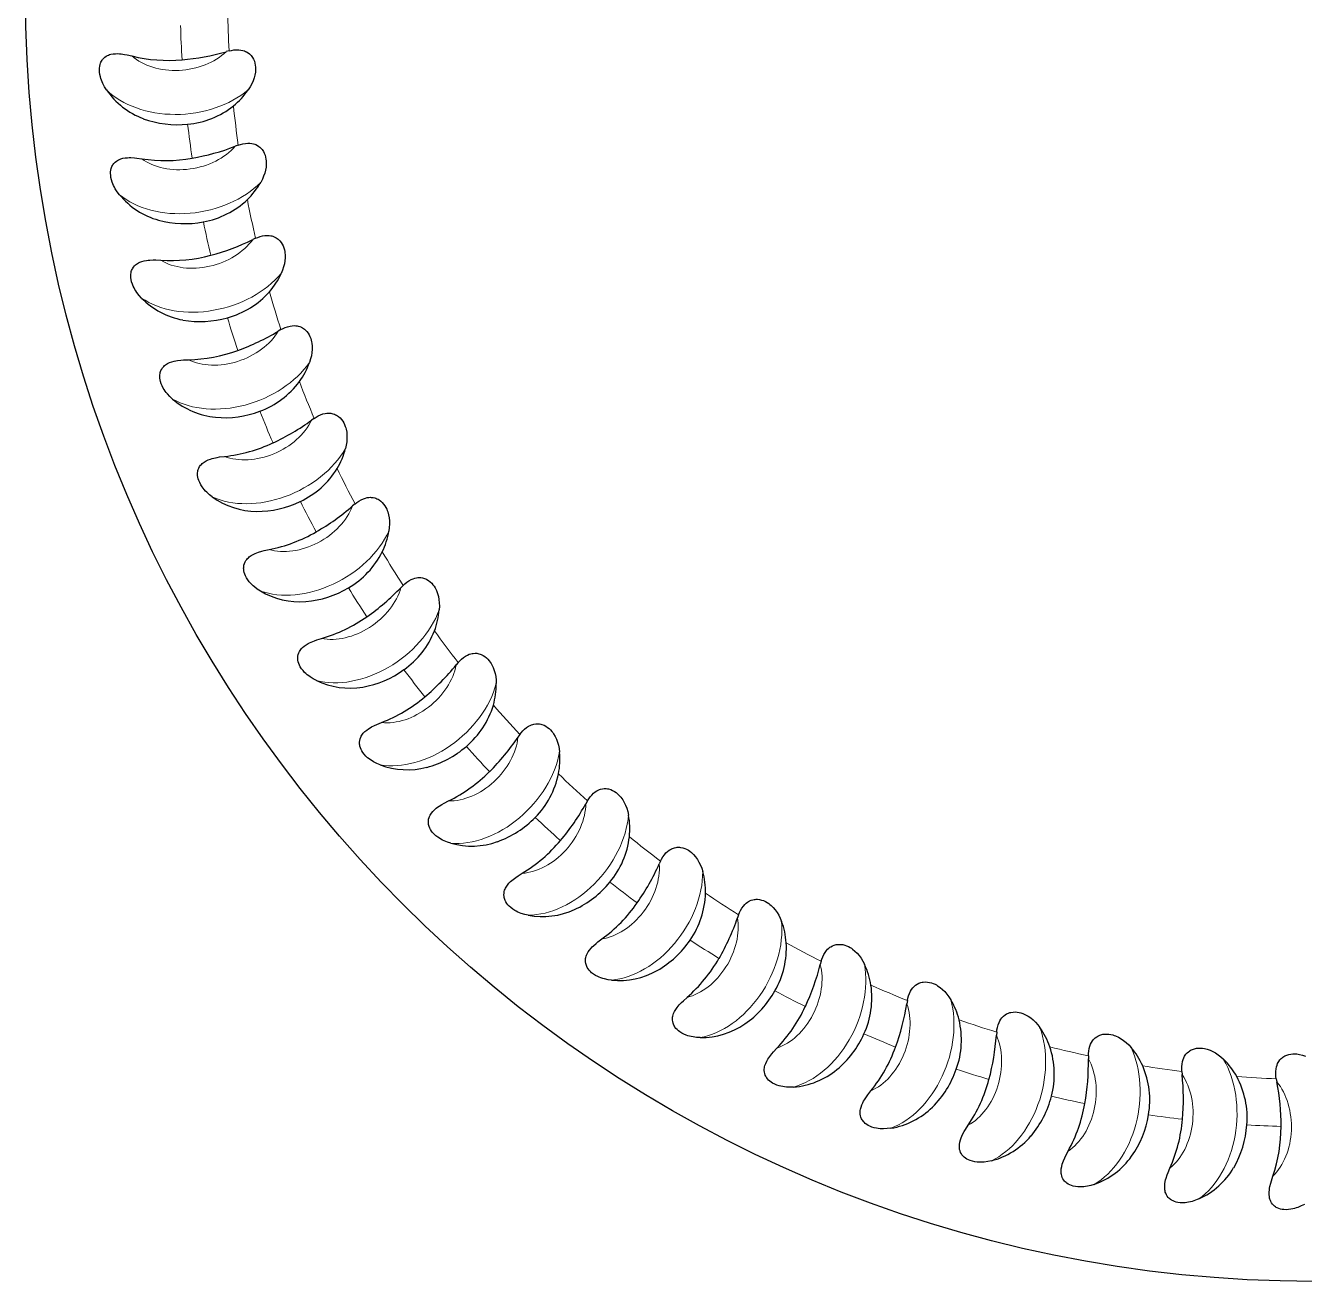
# Model space of a CAD drawing. Extents: x 89 to 647, y -82 to 440.
# Drawn here: x 581.19 to 614.08, y 195.98 to 228.27 of the extents above; entities that cross this region are included whole.
import ezdxf

# ---------------------------------------------------------------- set-up
doc = ezdxf.new("R2010")
doc.units = 0
doc.header["$LTSCALE"] = 7
doc.header["$MEASUREMENT"] = 0
doc.layers.add('8', color=250, linetype='CONTINUOUS', lineweight=15)

msp = doc.modelspace()

# ---------------------------------------------------------------- linework, layer by layer
at = {"layer": '8', "lineweight": 30, "ltscale": 0.002046}
for p, q in [((586.423, 227.62), (586.344, 227.599)), ((586.658, 225.194), (586.581, 225.167)), ((587.104, 222.799), (587.03, 222.765)), ((587.757, 220.452), (587.686, 220.411)), ((592.317, 211.89), (592.264, 211.828)), ((593.9, 210.039), (593.853, 209.972))]:
    msp.add_line(p, q, dxfattribs=at)
at = {"layer": '8', "lineweight": 30, "ltscale": 0.002044}
msp.add_line((588.612, 218.17), (588.545, 218.123), dxfattribs=at)
at = {"layer": '8', "lineweight": 30, "ltscale": 0.002045}
for p, q in [((589.662, 215.972), (589.599, 215.919)), ((590.9, 213.873), (590.842, 213.815)), ((595.639, 208.332), (595.598, 208.261)), ((597.521, 206.784), (597.486, 206.71)), ((599.529, 205.405), (599.501, 205.328)), ((601.651, 204.207), (601.63, 204.128)), ((603.869, 203.198), (603.854, 203.117)), ((606.166, 202.386), (606.159, 202.305)), ((608.526, 201.778), (608.525, 201.696)), ((610.929, 201.377), (610.936, 201.296)), ((613.358, 201.188), (613.372, 201.107))]:
    msp.add_line(p, q, dxfattribs=at)
at = {"layer": '8', "lineweight": 30}
for points in [[(586.423, 227.62), (586.481, 227.632), (586.543, 227.642), (586.609, 227.648), (586.673, 227.647), (586.728, 227.641), (586.777, 227.631), (586.818, 227.619), (586.847, 227.607), (586.873, 227.594), (586.916, 227.567), (586.951, 227.54), (586.971, 227.52), (586.99, 227.5), (587.009, 227.476), (587.026, 227.451), (587.053, 227.402), (587.073, 227.352), (587.087, 227.302), (587.097, 227.252), (587.102, 227.202), (587.103, 227.152), (587.102, 227.114), (587.099, 227.075), (587.086, 226.997), (587.066, 226.922), (587.039, 226.846), (587.005, 226.77), (586.964, 226.693), (586.914, 226.615)], [(583.269, 226.617), (583.219, 226.695), (583.175, 226.778), (583.156, 226.82), (583.139, 226.864), (583.124, 226.907), (583.111, 226.951), (583.098, 227.011), (583.089, 227.072), (583.086, 227.133), (583.088, 227.178), (583.094, 227.222), (583.103, 227.265), (583.117, 227.306), (583.127, 227.331), (583.14, 227.356), (583.154, 227.379), (583.169, 227.401), (583.198, 227.433), (583.229, 227.46), (583.264, 227.484), (583.291, 227.499), (583.32, 227.512), (583.35, 227.523), (583.38, 227.531), (583.439, 227.542), (583.498, 227.547), (583.559, 227.548), (583.603, 227.546), (583.647, 227.542), (583.734, 227.529), (583.797, 227.517), (583.922, 227.489)], [(586.658, 225.194), (586.715, 225.212), (586.776, 225.227), (586.841, 225.239), (586.905, 225.244), (586.96, 225.243), (587.01, 225.237), (587.052, 225.228), (587.082, 225.218), (587.109, 225.208), (587.154, 225.185), (587.191, 225.161), (587.213, 225.143), (587.233, 225.124), (587.254, 225.102), (587.273, 225.079), (587.304, 225.032), (587.329, 224.985), (587.347, 224.936), (587.361, 224.887), (587.371, 224.838), (587.377, 224.788), (587.379, 224.75), (587.379, 224.711), (587.373, 224.632), (587.36, 224.555), (587.34, 224.477), (587.312, 224.398), (587.278, 224.318), (587.235, 224.237)], [(583.603, 223.921), (583.547, 223.995), (583.496, 224.073), (583.473, 224.113), (583.452, 224.155), (583.434, 224.197), (583.417, 224.24), (583.399, 224.299), (583.385, 224.359), (583.377, 224.419), (583.375, 224.464), (583.376, 224.508), (583.382, 224.552), (583.392, 224.594), (583.4, 224.62), (583.41, 224.646), (583.422, 224.67), (583.436, 224.693), (583.461, 224.727), (583.491, 224.758), (583.523, 224.784), (583.549, 224.802), (583.576, 224.817), (583.605, 224.83), (583.634, 224.841), (583.692, 224.857), (583.751, 224.868), (583.812, 224.873), (583.855, 224.875), (583.899, 224.875), (583.987, 224.87), (584.051, 224.863), (584.179, 224.846)], [(587.104, 222.799), (587.159, 222.822), (587.219, 222.842), (587.282, 222.859), (587.346, 222.87), (587.401, 222.874), (587.45, 222.872), (587.493, 222.867), (587.524, 222.86), (587.551, 222.852), (587.598, 222.833), (587.637, 222.812), (587.661, 222.796), (587.683, 222.779), (587.706, 222.759), (587.727, 222.737), (587.762, 222.694), (587.79, 222.648), (587.813, 222.602), (587.831, 222.554), (587.845, 222.506), (587.855, 222.457), (587.86, 222.419), (587.864, 222.38), (587.865, 222.301), (587.858, 222.223), (587.845, 222.144), (587.825, 222.063), (587.797, 221.98), (587.762, 221.895)], [(584.172, 221.264), (584.109, 221.333), (584.052, 221.406), (584.026, 221.445), (584.001, 221.484), (583.979, 221.525), (583.958, 221.566), (583.935, 221.623), (583.916, 221.681), (583.903, 221.741), (583.897, 221.785), (583.894, 221.83), (583.896, 221.873), (583.902, 221.916), (583.908, 221.943), (583.916, 221.969), (583.926, 221.994), (583.938, 222.018), (583.96, 222.055), (583.987, 222.088), (584.016, 222.117), (584.041, 222.137), (584.067, 222.154), (584.094, 222.17), (584.123, 222.184), (584.178, 222.205), (584.236, 222.22), (584.296, 222.231), (584.34, 222.236), (584.383, 222.24), (584.471, 222.243), (584.536, 222.242), (584.664, 222.236)], [(587.757, 220.452), (587.81, 220.479), (587.867, 220.504), (587.929, 220.527), (587.991, 220.543), (588.046, 220.552), (588.095, 220.554), (588.139, 220.553), (588.17, 220.549), (588.198, 220.543), (588.246, 220.529), (588.287, 220.511), (588.312, 220.497), (588.335, 220.482), (588.36, 220.464), (588.383, 220.444), (588.421, 220.404), (588.453, 220.361), (588.48, 220.317), (588.503, 220.271), (588.521, 220.224), (588.535, 220.176), (588.544, 220.139), (588.55, 220.101), (588.558, 220.022), (588.558, 219.944), (588.552, 219.864), (588.539, 219.781), (588.519, 219.696), (588.491, 219.609)], [(584.969, 218.667), (584.901, 218.73), (584.838, 218.798), (584.808, 218.834), (584.78, 218.871), (584.754, 218.91), (584.731, 218.949), (584.702, 219.004), (584.678, 219.06), (584.66, 219.118), (584.65, 219.162), (584.644, 219.206), (584.642, 219.25), (584.644, 219.293), (584.648, 219.32), (584.654, 219.347), (584.661, 219.373), (584.671, 219.398), (584.69, 219.436), (584.713, 219.471), (584.74, 219.503), (584.763, 219.525), (584.787, 219.544), (584.813, 219.562), (584.84, 219.579), (584.894, 219.604), (584.951, 219.625), (585.009, 219.641), (585.052, 219.65), (585.095, 219.658), (585.182, 219.668), (585.247, 219.673), (585.375, 219.678)], [(588.612, 218.17), (588.662, 218.202), (588.717, 218.232), (588.777, 218.26), (588.837, 218.282), (588.891, 218.295), (588.94, 218.302), (588.983, 218.304), (589.015, 218.303), (589.043, 218.3), (589.093, 218.289), (589.135, 218.275), (589.161, 218.264), (589.185, 218.251), (589.211, 218.235), (589.236, 218.217), (589.278, 218.18), (589.314, 218.141), (589.344, 218.099), (589.37, 218.055), (589.392, 218.01), (589.411, 217.963), (589.423, 217.927), (589.433, 217.889), (589.447, 217.812), (589.455, 217.734), (589.455, 217.654), (589.449, 217.57), (589.437, 217.484), (589.416, 217.394)], [(585.99, 216.149), (585.917, 216.206), (585.848, 216.268), (585.815, 216.301), (585.784, 216.336), (585.755, 216.372), (585.728, 216.409), (585.695, 216.461), (585.666, 216.516), (585.643, 216.572), (585.629, 216.615), (585.619, 216.658), (585.613, 216.701), (585.612, 216.744), (585.613, 216.772), (585.617, 216.799), (585.622, 216.826), (585.629, 216.851), (585.645, 216.891), (585.665, 216.928), (585.689, 216.962), (585.71, 216.986), (585.733, 217.007), (585.757, 217.028), (585.782, 217.046), (585.834, 217.077), (585.888, 217.102), (585.945, 217.123), (585.987, 217.136), (586.029, 217.147), (586.115, 217.165), (586.179, 217.176), (586.307, 217.192)], [(589.662, 215.972), (589.71, 216.008), (589.762, 216.043), (589.819, 216.075), (589.877, 216.102), (589.929, 216.12), (589.978, 216.132), (590.021, 216.137), (590.052, 216.139), (590.081, 216.138), (590.131, 216.132), (590.174, 216.122), (590.201, 216.113), (590.226, 216.102), (590.254, 216.089), (590.28, 216.073), (590.325, 216.04), (590.364, 216.004), (590.398, 215.965), (590.428, 215.923), (590.454, 215.88), (590.476, 215.835), (590.491, 215.8), (590.505, 215.764), (590.526, 215.687), (590.54, 215.611), (590.548, 215.531), (590.549, 215.447), (590.544, 215.36), (590.531, 215.269)], [(587.227, 213.73), (587.149, 213.78), (587.075, 213.836), (587.039, 213.866), (587.005, 213.898), (586.973, 213.932), (586.943, 213.966), (586.905, 214.015), (586.872, 214.067), (586.844, 214.12), (586.826, 214.162), (586.813, 214.204), (586.803, 214.247), (586.798, 214.29), (586.797, 214.318), (586.798, 214.345), (586.801, 214.372), (586.806, 214.398), (586.818, 214.439), (586.835, 214.478), (586.856, 214.514), (586.875, 214.539), (586.895, 214.563), (586.918, 214.585), (586.942, 214.605), (586.99, 214.64), (587.042, 214.67), (587.097, 214.696), (587.138, 214.713), (587.179, 214.727), (587.263, 214.753), (587.326, 214.769), (587.451, 214.796)], [(590.9, 213.873), (590.944, 213.913), (590.993, 213.953), (591.047, 213.99), (591.103, 214.022), (591.154, 214.045), (591.201, 214.06), (591.243, 214.07), (591.274, 214.074), (591.303, 214.076), (591.353, 214.074), (591.397, 214.068), (591.425, 214.061), (591.451, 214.053), (591.48, 214.041), (591.507, 214.028), (591.555, 213.999), (591.597, 213.966), (591.634, 213.93), (591.667, 213.892), (591.697, 213.851), (591.723, 213.808), (591.741, 213.774), (591.758, 213.739), (591.785, 213.665), (591.806, 213.59), (591.821, 213.511), (591.829, 213.428), (591.832, 213.341), (591.827, 213.249)], [(588.67, 211.428), (588.588, 211.471), (588.509, 211.52), (588.471, 211.547), (588.434, 211.576), (588.399, 211.606), (588.366, 211.638), (588.324, 211.684), (588.287, 211.732), (588.254, 211.783), (588.233, 211.823), (588.216, 211.864), (588.202, 211.906), (588.193, 211.948), (588.19, 211.976), (588.189, 212.003), (588.189, 212.03), (588.192, 212.056), (588.201, 212.098), (588.214, 212.138), (588.232, 212.176), (588.248, 212.203), (588.267, 212.228), (588.287, 212.252), (588.309, 212.275), (588.354, 212.314), (588.404, 212.348), (588.456, 212.379), (588.495, 212.399), (588.535, 212.417), (588.616, 212.45), (588.677, 212.471), (588.8, 212.509)], [(592.317, 211.89), (592.357, 211.934), (592.402, 211.978), (592.453, 212.02), (592.506, 212.057), (592.554, 212.083), (592.599, 212.103), (592.641, 212.116), (592.671, 212.123), (592.7, 212.127), (592.75, 212.13), (592.795, 212.128), (592.823, 212.123), (592.849, 212.117), (592.879, 212.108), (592.907, 212.098), (592.957, 212.073), (593.002, 212.044), (593.042, 212.011), (593.079, 211.976), (593.112, 211.938), (593.142, 211.898), (593.163, 211.865), (593.182, 211.832), (593.216, 211.761), (593.244, 211.688), (593.265, 211.61), (593.281, 211.528), (593.291, 211.441), (593.295, 211.349)], [(590.308, 209.26), (590.222, 209.296), (590.139, 209.338), (590.099, 209.362), (590.06, 209.387), (590.023, 209.414), (589.987, 209.443), (589.941, 209.485), (589.9, 209.53), (589.862, 209.578), (589.838, 209.616), (589.817, 209.655), (589.8, 209.696), (589.788, 209.737), (589.782, 209.764), (589.778, 209.791), (589.777, 209.818), (589.777, 209.845), (589.782, 209.887), (589.792, 209.928), (589.807, 209.968), (589.82, 209.996), (589.836, 210.022), (589.855, 210.048), (589.875, 210.073), (589.916, 210.115), (589.962, 210.154), (590.012, 210.189), (590.049, 210.212), (590.087, 210.234), (590.165, 210.274), (590.224, 210.3), (590.343, 210.349)], [(593.9, 210.039), (593.937, 210.086), (593.978, 210.133), (594.024, 210.18), (594.074, 210.221), (594.12, 210.252), (594.164, 210.275), (594.203, 210.292), (594.233, 210.301), (594.261, 210.308), (594.311, 210.316), (594.356, 210.317), (594.384, 210.315), (594.411, 210.311), (594.442, 210.305), (594.471, 210.297), (594.523, 210.276), (594.57, 210.251), (594.613, 210.223), (594.652, 210.191), (594.689, 210.156), (594.722, 210.118), (594.746, 210.088), (594.768, 210.056), (594.808, 209.988), (594.841, 209.917), (594.87, 209.842), (594.893, 209.762), (594.91, 209.676), (594.922, 209.585)], [(595.639, 208.332), (595.672, 208.382), (595.708, 208.433), (595.751, 208.483), (595.797, 208.529), (595.84, 208.563), (595.881, 208.591), (595.919, 208.611), (595.948, 208.623), (595.975, 208.632), (596.025, 208.644), (596.069, 208.649), (596.097, 208.649), (596.125, 208.648), (596.155, 208.645), (596.185, 208.639), (596.239, 208.623), (596.288, 208.602), (596.333, 208.577), (596.375, 208.549), (596.414, 208.517), (596.451, 208.483), (596.477, 208.455), (596.502, 208.425), (596.548, 208.361), (596.587, 208.293), (596.622, 208.221), (596.652, 208.143), (596.677, 208.059), (596.696, 207.969)], [(592.128, 207.243), (592.04, 207.271), (591.954, 207.306), (591.911, 207.326), (591.87, 207.349), (591.831, 207.372), (591.793, 207.398), (591.744, 207.435), (591.698, 207.477), (591.657, 207.521), (591.63, 207.557), (591.605, 207.594), (591.585, 207.633), (591.569, 207.673), (591.561, 207.7), (591.555, 207.726), (591.551, 207.753), (591.549, 207.78), (591.55, 207.822), (591.556, 207.864), (591.567, 207.904), (591.579, 207.934), (591.592, 207.962), (591.608, 207.989), (591.626, 208.015), (591.664, 208.061), (591.706, 208.104), (591.753, 208.143), (591.787, 208.169), (591.823, 208.194), (591.898, 208.241), (591.954, 208.272), (592.069, 208.331)], [(597.521, 206.784), (597.548, 206.836), (597.581, 206.89), (597.618, 206.944), (597.66, 206.993), (597.7, 207.032), (597.739, 207.062), (597.775, 207.086), (597.803, 207.1), (597.829, 207.112), (597.877, 207.128), (597.921, 207.136), (597.949, 207.14), (597.977, 207.141), (598.007, 207.14), (598.037, 207.137), (598.092, 207.126), (598.143, 207.109), (598.19, 207.088), (598.235, 207.064), (598.277, 207.036), (598.316, 207.004), (598.344, 206.979), (598.372, 206.951), (598.423, 206.891), (598.468, 206.828), (598.509, 206.758), (598.546, 206.683), (598.578, 206.602), (598.605, 206.514)], [(594.117, 205.393), (594.027, 205.413), (593.938, 205.44), (593.894, 205.457), (593.851, 205.475), (593.81, 205.496), (593.77, 205.518), (593.718, 205.551), (593.669, 205.588), (593.624, 205.629), (593.594, 205.662), (593.566, 205.697), (593.542, 205.734), (593.523, 205.772), (593.513, 205.798), (593.504, 205.824), (593.498, 205.85), (593.494, 205.877), (593.491, 205.919), (593.494, 205.961), (593.501, 206.003), (593.51, 206.033), (593.521, 206.062), (593.535, 206.09), (593.55, 206.118), (593.584, 206.167), (593.622, 206.213), (593.665, 206.257), (593.698, 206.286), (593.731, 206.314), (593.802, 206.366), (593.855, 206.403), (593.964, 206.471)], [(599.529, 205.405), (599.553, 205.46), (599.58, 205.517), (599.613, 205.573), (599.65, 205.626), (599.687, 205.668), (599.723, 205.702), (599.757, 205.728), (599.783, 205.745), (599.808, 205.759), (599.855, 205.779), (599.897, 205.791), (599.925, 205.797), (599.953, 205.801), (599.983, 205.802), (600.013, 205.802), (600.069, 205.796), (600.121, 205.784), (600.17, 205.767), (600.217, 205.746), (600.261, 205.722), (600.303, 205.694), (600.333, 205.671), (600.363, 205.646), (600.419, 205.591), (600.47, 205.532), (600.517, 205.466), (600.56, 205.394), (600.599, 205.316), (600.634, 205.231)], [(596.261, 203.723), (596.169, 203.735), (596.078, 203.755), (596.033, 203.767), (595.988, 203.782), (595.945, 203.798), (595.904, 203.817), (595.849, 203.845), (595.797, 203.878), (595.748, 203.915), (595.715, 203.945), (595.685, 203.978), (595.658, 204.013), (595.635, 204.049), (595.623, 204.074), (595.612, 204.099), (595.603, 204.125), (595.597, 204.15), (595.591, 204.193), (595.59, 204.235), (595.594, 204.277), (595.6, 204.307), (595.608, 204.337), (595.619, 204.367), (595.632, 204.396), (595.661, 204.448), (595.696, 204.497), (595.735, 204.544), (595.764, 204.576), (595.796, 204.607), (595.861, 204.665), (595.911, 204.706), (596.013, 204.784)], [(601.651, 204.207), (601.669, 204.264), (601.692, 204.322), (601.719, 204.382), (601.752, 204.437), (601.785, 204.482), (601.818, 204.519), (601.849, 204.548), (601.874, 204.568), (601.898, 204.584), (601.943, 204.607), (601.984, 204.624), (602.011, 204.632), (602.038, 204.638), (602.069, 204.642), (602.099, 204.644), (602.155, 204.643), (602.207, 204.636), (602.258, 204.623), (602.306, 204.607), (602.352, 204.586), (602.396, 204.562), (602.429, 204.542), (602.46, 204.52), (602.521, 204.469), (602.577, 204.415), (602.629, 204.354), (602.678, 204.286), (602.724, 204.212), (602.766, 204.13)], [(603.869, 203.198), (603.882, 203.256), (603.899, 203.317), (603.922, 203.378), (603.949, 203.436), (603.978, 203.484), (604.008, 203.523), (604.037, 203.555), (604.06, 203.577), (604.082, 203.595), (604.124, 203.622), (604.164, 203.642), (604.191, 203.653), (604.217, 203.661), (604.247, 203.668), (604.277, 203.673), (604.332, 203.676), (604.386, 203.674), (604.437, 203.666), (604.486, 203.653), (604.534, 203.637), (604.58, 203.617), (604.614, 203.599), (604.648, 203.58), (604.713, 203.535), (604.773, 203.486), (604.83, 203.429), (604.885, 203.366), (604.937, 203.296), (604.986, 203.219)], [(598.541, 202.246), (598.449, 202.25), (598.357, 202.262), (598.31, 202.27), (598.265, 202.281), (598.221, 202.294), (598.177, 202.309), (598.12, 202.332), (598.066, 202.36), (598.014, 202.393), (597.978, 202.42), (597.945, 202.45), (597.916, 202.482), (597.89, 202.517), (597.875, 202.54), (597.862, 202.564), (597.851, 202.589), (597.843, 202.614), (597.833, 202.656), (597.828, 202.698), (597.828, 202.74), (597.832, 202.771), (597.838, 202.801), (597.846, 202.832), (597.856, 202.862), (597.881, 202.916), (597.911, 202.968), (597.946, 203.018), (597.972, 203.053), (598.001, 203.086), (598.061, 203.15), (598.107, 203.195), (598.202, 203.281)], [(606.166, 202.386), (606.174, 202.445), (606.186, 202.507), (606.203, 202.57), (606.226, 202.631), (606.25, 202.68), (606.276, 202.723), (606.302, 202.757), (606.323, 202.78), (606.344, 202.8), (606.384, 202.831), (606.422, 202.855), (606.447, 202.867), (606.473, 202.878), (606.502, 202.887), (606.531, 202.895), (606.586, 202.903), (606.64, 202.905), (606.691, 202.902), (606.742, 202.894), (606.79, 202.882), (606.838, 202.866), (606.874, 202.851), (606.909, 202.835), (606.978, 202.796), (607.042, 202.752), (607.104, 202.701), (607.164, 202.643), (607.222, 202.577), (607.278, 202.504)], [(608.526, 201.778), (608.528, 201.837), (608.535, 201.9), (608.546, 201.965), (608.564, 202.027), (608.583, 202.078), (608.606, 202.122), (608.629, 202.159), (608.648, 202.184), (608.667, 202.206), (608.703, 202.24), (608.739, 202.267), (608.764, 202.282), (608.788, 202.294), (608.816, 202.306), (608.845, 202.316), (608.899, 202.33), (608.952, 202.336), (609.004, 202.337), (609.054, 202.334), (609.104, 202.326), (609.153, 202.314), (609.19, 202.303), (609.226, 202.289), (609.298, 202.257), (609.366, 202.218), (609.432, 202.173), (609.497, 202.12), (609.561, 202.06), (609.622, 201.992)], [(600.942, 200.974), (600.849, 200.97), (600.756, 200.973), (600.71, 200.978), (600.663, 200.985), (600.618, 200.993), (600.574, 201.004), (600.515, 201.023), (600.458, 201.046), (600.404, 201.074), (600.366, 201.098), (600.33, 201.125), (600.298, 201.154), (600.269, 201.187), (600.253, 201.209), (600.238, 201.231), (600.225, 201.255), (600.214, 201.279), (600.2, 201.32), (600.192, 201.361), (600.189, 201.403), (600.189, 201.435), (600.193, 201.466), (600.198, 201.497), (600.206, 201.527), (600.226, 201.583), (600.251, 201.638), (600.281, 201.691), (600.305, 201.727), (600.33, 201.763), (600.385, 201.832), (600.427, 201.881), (600.514, 201.976)], [(610.929, 201.377), (610.927, 201.437), (610.928, 201.5), (610.933, 201.565), (610.945, 201.629), (610.96, 201.682), (610.979, 201.728), (610.998, 201.766), (611.015, 201.793), (611.032, 201.816), (611.066, 201.854), (611.099, 201.883), (611.122, 201.9), (611.145, 201.915), (611.172, 201.929), (611.2, 201.942), (611.253, 201.96), (611.305, 201.971), (611.357, 201.976), (611.407, 201.977), (611.458, 201.974), (611.508, 201.966), (611.545, 201.958), (611.582, 201.948), (611.657, 201.922), (611.728, 201.889), (611.798, 201.85), (611.867, 201.803), (611.935, 201.749), (612.003, 201.687)], [(613.358, 201.188), (613.35, 201.247), (613.346, 201.31), (613.346, 201.375), (613.352, 201.44), (613.363, 201.494), (613.377, 201.541), (613.393, 201.581), (613.408, 201.609), (613.423, 201.634), (613.453, 201.674), (613.484, 201.706), (613.505, 201.725), (613.527, 201.742), (613.553, 201.759), (613.579, 201.774), (613.63, 201.796), (613.681, 201.812), (613.732, 201.822), (613.782, 201.827), (613.833, 201.828), (613.883, 201.825), (613.921, 201.82), (613.959, 201.813), (614.036, 201.794), (614.109, 201.768)], [(603.444, 199.915), (603.352, 199.904), (603.259, 199.899), (603.213, 199.899), (603.166, 199.902), (603.12, 199.907), (603.075, 199.914), (603.015, 199.927), (602.956, 199.945), (602.9, 199.968), (602.86, 199.989), (602.822, 200.013), (602.787, 200.039), (602.756, 200.069), (602.737, 200.089), (602.72, 200.111), (602.705, 200.133), (602.692, 200.157), (602.675, 200.196), (602.663, 200.236), (602.656, 200.278), (602.654, 200.309), (602.655, 200.34), (602.658, 200.371), (602.663, 200.403), (602.678, 200.46), (602.698, 200.517), (602.724, 200.572), (602.744, 200.611), (602.766, 200.649), (602.814, 200.722), (602.852, 200.775), (602.931, 200.876)], [(606.029, 199.079), (605.939, 199.059), (605.847, 199.046), (605.8, 199.043), (605.753, 199.041), (605.707, 199.042), (605.661, 199.045), (605.6, 199.053), (605.54, 199.066), (605.482, 199.084), (605.44, 199.102), (605.401, 199.122), (605.364, 199.145), (605.33, 199.172), (605.31, 199.191), (605.291, 199.211), (605.274, 199.232), (605.259, 199.254), (605.239, 199.291), (605.223, 199.331), (605.213, 199.371), (605.208, 199.402), (605.206, 199.433), (605.206, 199.465), (605.208, 199.496), (605.218, 199.555), (605.234, 199.613), (605.254, 199.671), (605.271, 199.711), (605.29, 199.75), (605.331, 199.828), (605.364, 199.884), (605.434, 199.991)], [(608.677, 198.471), (608.589, 198.444), (608.498, 198.423), (608.452, 198.415), (608.406, 198.41), (608.36, 198.407), (608.314, 198.406), (608.252, 198.408), (608.191, 198.416), (608.132, 198.429), (608.089, 198.442), (608.048, 198.459), (608.009, 198.479), (607.972, 198.503), (607.951, 198.52), (607.93, 198.538), (607.912, 198.558), (607.895, 198.578), (607.871, 198.614), (607.853, 198.652), (607.839, 198.691), (607.831, 198.722), (607.826, 198.753), (607.824, 198.784), (607.823, 198.816), (607.828, 198.875), (607.838, 198.934), (607.854, 198.993), (607.867, 199.035), (607.882, 199.076), (607.917, 199.157), (607.945, 199.215), (608.005, 199.328)], [(611.368, 198.097), (611.283, 198.062), (611.194, 198.033), (611.149, 198.021), (611.103, 198.012), (611.058, 198.004), (611.012, 198), (610.95, 197.997), (610.889, 197.999), (610.829, 198.007), (610.785, 198.017), (610.742, 198.03), (610.702, 198.046), (610.663, 198.067), (610.64, 198.082), (610.618, 198.098), (610.598, 198.116), (610.58, 198.135), (610.553, 198.169), (610.531, 198.205), (610.514, 198.243), (610.504, 198.272), (610.496, 198.303), (610.491, 198.334), (610.487, 198.365), (610.487, 198.425), (610.492, 198.485), (610.502, 198.545), (610.512, 198.587), (610.524, 198.63), (610.551, 198.713), (610.574, 198.773), (610.624, 198.892)], [(614.082, 197.958), (613.999, 197.916), (613.914, 197.879), (613.87, 197.864), (613.825, 197.85), (613.78, 197.839), (613.735, 197.83), (613.674, 197.822), (613.613, 197.819), (613.552, 197.822), (613.507, 197.827), (613.464, 197.837), (613.422, 197.85), (613.382, 197.867), (613.358, 197.88), (613.335, 197.894), (613.313, 197.91), (613.293, 197.928), (613.263, 197.959), (613.238, 197.993), (613.218, 198.029), (613.205, 198.058), (613.195, 198.087), (613.187, 198.118), (613.181, 198.149), (613.175, 198.208), (613.175, 198.268), (613.18, 198.329), (613.186, 198.372), (613.194, 198.415), (613.214, 198.501), (613.231, 198.563), (613.271, 198.685)]]:
    msp.add_lwpolyline(points, dxfattribs=at)
msp.add_circle((614.313, 229.101), 33.125, dxfattribs=at)
at = {"layer": '8', "lineweight": 13}
for radius, start, end in [(27.929, 180.9522, 183.0404), (29.151, 181.6342, 183.3658), (27.929, 185.9522, 188.0404), (29.151, 186.6342, 188.3658), (27.929, 190.9522, 193.0404), (29.151, 191.6342, 193.3658), (27.929, 195.9522, 198.0404), (29.151, 196.6342, 198.3658), (27.929, 200.9522, 203.0404), (29.151, 201.6342, 203.3658), (27.929, 205.9522, 208.0404), (29.151, 206.6342, 208.3658), (27.929, 210.9522, 213.0404), (29.151, 211.6342, 213.3658), (27.929, 215.9522, 218.0404), (29.151, 216.6342, 218.3658), (27.929, 220.9522, 223.0404), (29.151, 221.6342, 223.3658), (27.929, 225.9522, 228.0404), (29.151, 226.6342, 228.3658), (27.929, 230.9522, 233.0404), (29.151, 231.6342, 233.3658), (27.929, 235.9522, 238.0404), (29.151, 236.6342, 238.3658), (27.929, 240.9522, 243.0404), (29.151, 241.6342, 243.3658), (27.929, 245.9522, 248.0404), (27.929, 250.9522, 253.0404), (29.151, 246.6342, 248.3658), (27.929, 255.9522, 258.0404), (29.151, 251.6342, 253.3658), (27.929, 260.9522, 263.0404), (27.929, 265.9522, 268.0404), (29.151, 256.6342, 258.3658), (29.151, 261.6342, 263.3658), (29.151, 266.6342, 268.3657)]:
    msp.add_arc((614.313, 229.101), radius, start, end, dxfattribs=at)
at = {"layer": '8', "lineweight": 30}
for centre, radius, start, end in [((584.865, 231.317), 3.943, 256.1762, 275.056), ((584.682, 233.427), 6.061, 275.0196, 285.9183), ((584.905, 227.735), 1.981, 214.3296, 249.6285), ((585.309, 227.717), 1.947, 309.0325, 325.5549), ((585.157, 227.941), 2.217, 275.1786, 308.4218), ((585.094, 228.28), 2.56, 249.9154, 275.8997), ((584.417, 230.828), 6.061, 280.0196, 290.9183), ((584.783, 228.742), 3.943, 261.1762, 280.056), ((585.54, 225.194), 1.947, 314.0325, 330.5549), ((585.135, 225.175), 1.979, 219.3173, 254.6491), ((585.369, 225.405), 2.217, 280.1786, 313.4218), ((585.276, 225.737), 2.56, 254.9154, 280.8997), ((584.381, 228.216), 6.061, 285.0196, 295.9183), ((584.927, 226.17), 3.943, 266.1762, 285.056), ((585.99, 222.701), 1.947, 319.0325, 335.5549), ((585.801, 222.896), 2.217, 285.1786, 318.4218), ((585.588, 222.647), 1.979, 224.3173, 259.6491), ((585.68, 223.219), 2.56, 259.9154, 285.8997), ((584.572, 225.61), 6.061, 290.0196, 300.9183), ((585.294, 223.62), 3.943, 271.1762, 290.056), ((586.655, 220.257), 1.947, 324.0325, 340.5549), ((586.45, 220.435), 2.217, 290.1786, 323.4218), ((586.26, 220.168), 1.979, 229.3173, 264.6491), ((586.302, 220.745), 2.559, 264.8954, 290.8909), ((584.989, 223.031), 6.061, 295.0196, 305.9183), ((585.882, 221.112), 3.943, 276.1762, 295.056), ((587.531, 217.88), 1.947, 329.0325, 345.5549), ((587.312, 218.039), 2.217, 295.1786, 328.4218), ((587.145, 217.757), 1.979, 234.3173, 269.6491), ((587.136, 218.336), 2.56, 269.9154, 295.8997), ((585.63, 220.499), 6.061, 300.0196, 310.9183), ((586.687, 218.664), 3.943, 281.1762, 300.056), ((588.611, 215.588), 1.947, 334.0325, 350.5549), ((588.379, 215.728), 2.217, 300.1786, 333.4218), ((588.178, 216.009), 2.56, 274.9154, 300.8997), ((586.489, 218.032), 6.061, 305.0196, 315.9183), ((588.237, 215.432), 1.979, 239.3173, 274.6491), ((589.887, 213.4), 1.947, 339.0326, 355.5549), ((587.702, 216.296), 3.943, 286.1762, 305.056), ((589.643, 213.519), 2.217, 305.1786, 338.4218), ((589.419, 213.781), 2.56, 279.9154, 305.8997), ((587.559, 215.649), 6.061, 310.0196, 320.9183), ((589.527, 213.212), 1.979, 244.3173, 279.6491), ((591.348, 211.331), 1.947, 344.0326, 0.5549), ((588.919, 214.026), 3.943, 291.1762, 310.056), ((591.095, 211.428), 2.217, 310.1786, 343.4218), ((588.834, 213.368), 6.061, 315.0196, 325.9183), ((590.849, 211.669), 2.56, 284.9154, 310.8997), ((592.984, 209.397), 1.947, 349.0326, 5.5549), ((591.007, 211.112), 1.979, 249.3173, 284.6491), ((590.329, 211.87), 3.943, 296.1762, 315.056), ((592.723, 209.471), 2.217, 315.1786, 348.4218), ((590.302, 211.207), 6.061, 320.0196, 330.9183), ((592.457, 209.691), 2.56, 289.9154, 315.8997), ((594.783, 207.613), 1.947, 354.0326, 10.5549), ((592.663, 209.149), 1.979, 254.3173, 289.6491), ((591.922, 209.845), 3.943, 301.1762, 320.056), ((594.516, 207.664), 2.217, 320.1786, 353.4218), ((591.953, 209.183), 6.061, 325.0196, 335.9183), ((594.232, 207.86), 2.56, 294.9154, 320.8997), ((596.73, 205.992), 1.947, 359.0325, 15.5549), ((596.46, 206.021), 2.217, 325.1786, 358.4218), ((593.686, 207.967), 3.943, 306.1762, 325.056), ((594.484, 207.338), 1.979, 259.3173, 294.6491), ((593.774, 207.31), 6.061, 330.0196, 340.9183), ((598.811, 204.548), 1.947, 4.0326, 20.5549), ((596.16, 206.19), 2.56, 299.9154, 325.8997), ((598.54, 204.552), 2.217, 330.1786, 3.4218), ((595.606, 206.249), 3.943, 311.1762, 330.056), ((596.457, 205.693), 1.979, 264.3173, 299.6491), ((595.751, 205.602), 6.061, 335.0196, 345.9183), ((601.01, 203.29), 1.947, 9.0326, 25.5549), ((598.226, 204.695), 2.56, 304.9154, 330.8997), ((600.739, 203.271), 2.217, 335.1786, 8.4218), ((597.669, 204.706), 3.943, 316.1762, 335.056), ((597.87, 204.074), 6.061, 340.0196, 350.9183), ((603.31, 202.229), 1.947, 14.0326, 30.5549), ((603.042, 202.186), 2.217, 340.1786, 13.4218), ((598.565, 204.225), 1.979, 269.3173, 304.6491), ((600.414, 203.386), 2.56, 309.9154, 335.8997), ((600.113, 202.736), 6.061, 345.0196, 355.9183), ((605.694, 201.372), 1.947, 19.0325, 35.5549), ((599.859, 203.348), 3.943, 321.1762, 340.056), ((605.431, 201.306), 2.217, 345.1786, 18.4218), ((608.143, 200.726), 1.947, 24.0325, 40.5549), ((602.465, 201.599), 6.061, 350.0196, 0.9183), ((610.64, 200.297), 1.947, 29.0325, 45.5549), ((600.793, 202.948), 1.979, 274.3173, 309.6491), ((602.708, 202.272), 2.56, 314.9154, 340.8997), ((607.887, 200.638), 2.217, 350.1786, 23.4218), ((602.158, 202.186), 3.943, 326.1762, 345.056), ((604.907, 200.671), 6.061, 355.0196, 5.9183), ((610.392, 200.186), 2.217, 355.1786, 28.4218), ((607.421, 199.959), 6.061, 0.0196, 10.9183), ((605.091, 201.363), 2.56, 319.9154, 345.8997), ((603.123, 201.87), 1.981, 279.3296, 314.6285), ((604.55, 201.229), 3.943, 331.1762, 350.056), ((607.543, 200.665), 2.56, 324.9154, 350.8997), ((607.017, 200.485), 3.943, 336.1762, 355.056), ((610.047, 200.183), 2.56, 329.9154, 355.8997), ((605.54, 200.997), 1.979, 284.3173, 319.6491), ((609.538, 199.958), 3.943, 341.1762, 0.056), ((608.022, 200.339), 1.979, 289.3173, 324.6491), ((610.553, 199.901), 1.979, 294.3173, 329.6491)]:
    msp.add_arc(centre, radius, start, end, dxfattribs=at)
at = {"layer": '8', "lineweight": 13, "extrusion": (0, 0, -1)}
for centre, major_axis, start_param, end_param in [((585.131, 228.198), (-1.519, -0.133), 3.851702, 5.691338), ((585.18, 227.635), (-2.316, -0.203), 3.930313, 5.742052), ((585.32, 225.658), (-1.502, -0.265), 3.851702, 5.691338), ((585.419, 225.101), (-2.29, -0.404), 3.930313, 5.742052), ((585.731, 223.144), (-1.473, -0.395), 3.851702, 5.691338), ((585.877, 222.598), (-2.246, -0.602), 3.930313, 5.742052), ((586.359, 220.676), (-1.433, -0.522), 3.851702, 5.691338), ((586.552, 220.144), (-2.185, -0.795), 3.930313, 5.742052), ((587.199, 218.272), (-1.382, -0.645), 3.851702, 5.691338), ((587.438, 217.759), (-2.107, -0.983), 3.930313, 5.742052), ((588.246, 215.95), (-1.321, -0.763), 3.851702, 5.691338), ((588.529, 215.46), (-2.013, -1.163), 3.930313, 5.742052), ((589.492, 213.728), (-1.249, -0.875), 3.851702, 5.691338), ((589.816, 213.265), (-1.905, -1.334), 3.930313, 5.742052), ((590.926, 211.623), (-1.168, -0.98), 3.851702, 5.691338), ((591.29, 211.19), (-1.781, -1.494), 3.930313, 5.742052), ((592.538, 209.651), (-1.078, -1.078), 3.851702, 5.691338), ((592.938, 209.251), (-1.644, -1.644), 3.930313, 5.742052), ((594.316, 207.827), (-0.98, -1.168), 3.851702, 5.691338), ((594.75, 207.464), (-1.495, -1.781), 3.930313, 5.742052), ((596.247, 206.166), (-0.875, -1.249), 3.851702, 5.691338), ((596.71, 205.841), (-1.334, -1.905), 3.930313, 5.742052), ((598.314, 204.678), (-0.763, -1.321), 3.851702, 5.691338), ((598.804, 204.395), (-1.162, -2.014), 3.930313, 5.742052), ((600.504, 203.377), (-0.644, -1.382), 3.851702, 5.691338), ((601.016, 203.138), (-0.983, -2.107), 3.930313, 5.742052), ((602.798, 202.271), (-0.522, -1.433), 3.851702, 5.691338), ((603.33, 202.078), (-0.795, -2.185), 3.930313, 5.742052), ((605.18, 201.37), (-0.395, -1.473), 3.851702, 5.691338), ((605.727, 201.223), (-0.602, -2.246), 3.930313, 5.742052), ((608.189, 200.581), (-0.404, -2.29), 3.930313, 5.742052), ((607.632, 200.679), (-0.265, -1.502), 3.851702, 5.691338), ((610.698, 200.156), (-0.203, -2.316), 3.930313, 5.742052), ((610.135, 200.205), (-0.133, -1.519), 3.851702, 5.691338), ((612.669, 199.951), (0, -1.525), 3.851702, 5.691338)]:
    msp.add_ellipse(centre, major_axis=major_axis, ratio=0.707107, start_param=start_param, end_param=end_param, dxfattribs=at)

doc.saveas('drawing.dxf')
